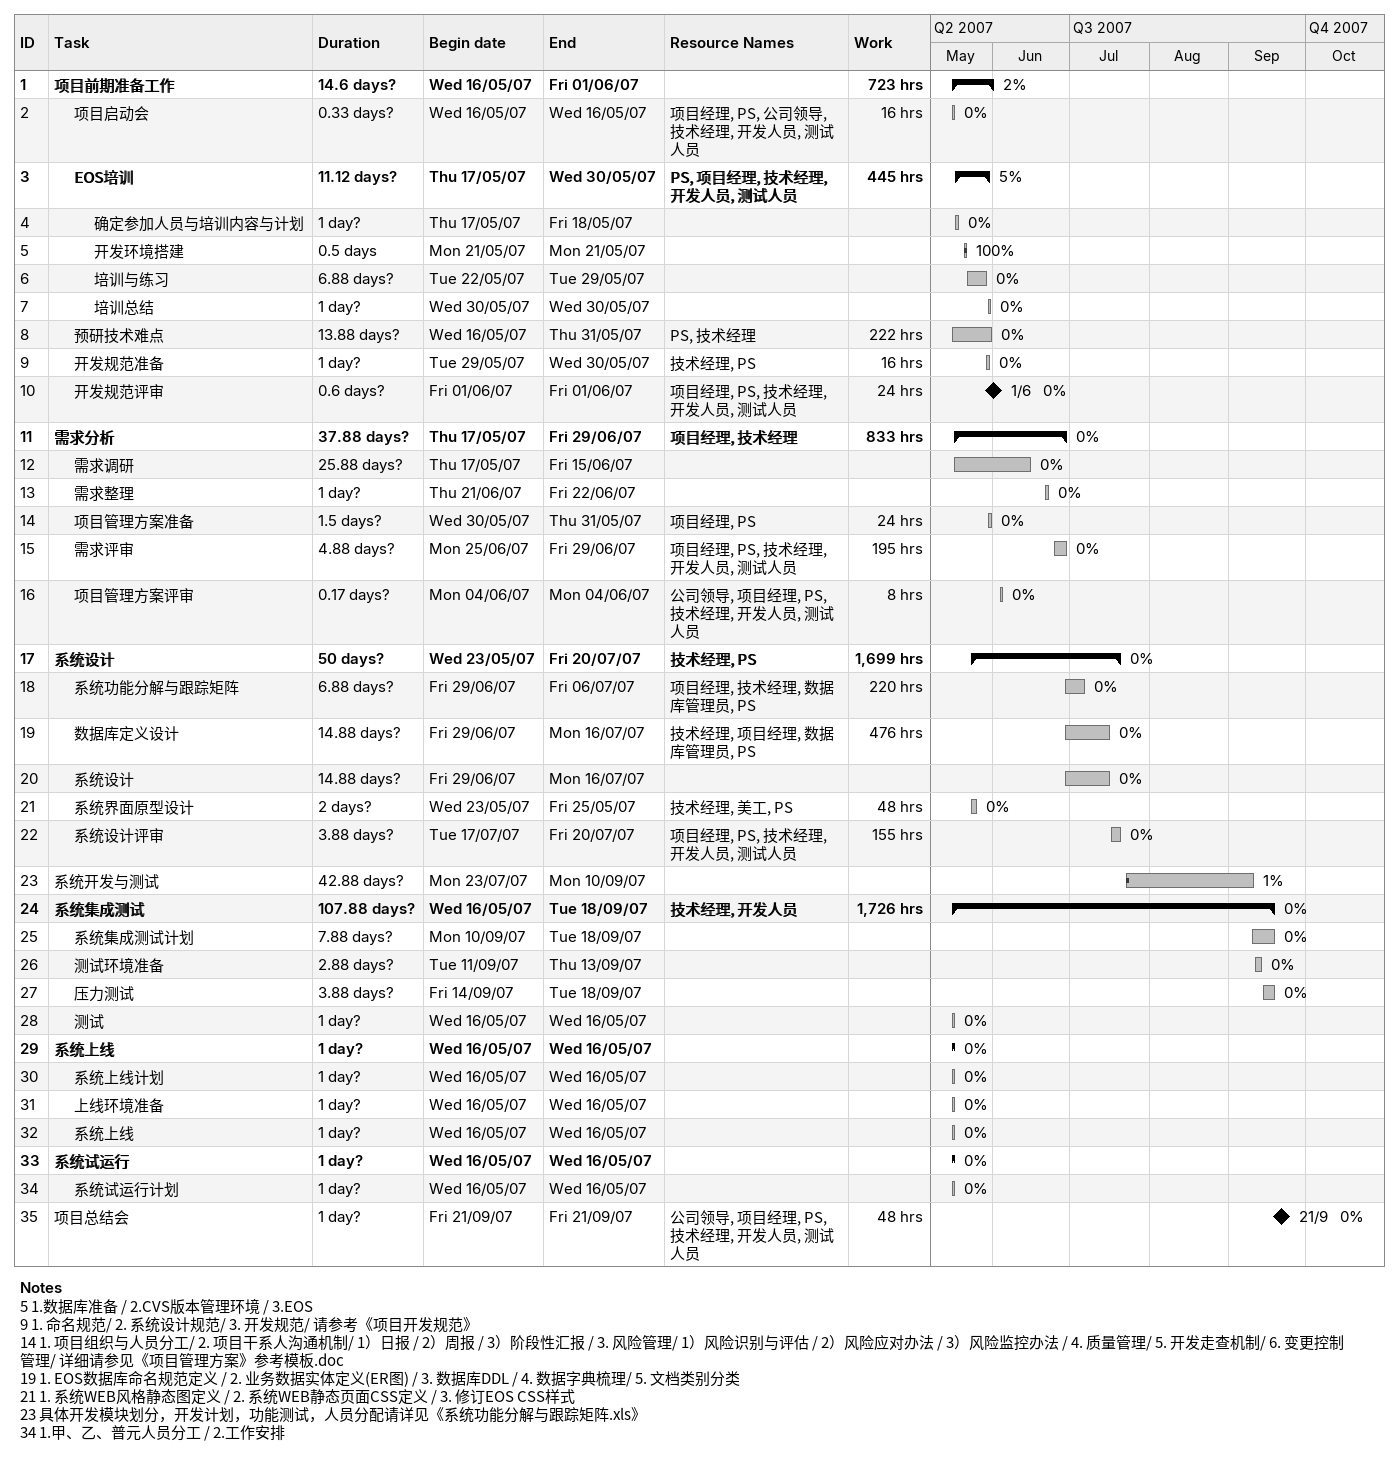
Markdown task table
| ID | Level | Task | Duration | Start | Finish | Resources | % complete | Work (h) |
|---|---|---|---|---|---|---|---|---|
| 1 | 1 | **项目前期准备工作** | 14.6d? | 2007-05-16 | 2007-06-01 |  | 2 | 723 |
| 2 | 2 | 项目启动会 | 0.33d? | 2007-05-16 | 2007-05-16 | 项目经理, PS, 公司领导, 技术经理, 开发人员, 测试人员 | 0 | 16 |
| 3 | 2 | **EOS培训** | 11.12d? | 2007-05-17 | 2007-05-30 | PS, 项目经理, 技术经理, 开发人员, 测试人员 | 5 | 445 |
| 4 | 3 | 确定参加人员与培训内容与计划 | 1d? | 2007-05-17 | 2007-05-18 |  | 0 |  |
| 5 | 3 | 开发环境搭建 | 0.5d | 2007-05-21 | 2007-05-21 |  | 100 |  |
| 6 | 3 | 培训与练习 | 6.88d? | 2007-05-22 | 2007-05-29 |  | 0 |  |
| 7 | 3 | 培训总结 | 1d? | 2007-05-30 | 2007-05-30 |  | 0 |  |
| 8 | 2 | 预研技术难点 | 13.88d? | 2007-05-16 | 2007-05-31 | PS, 技术经理 | 0 | 222 |
| 9 | 2 | 开发规范准备 | 1d? | 2007-05-29 | 2007-05-30 | 技术经理, PS | 0 | 16 |
| 10 | 2 | 开发规范评审 | 0.6d? | 2007-06-01 | 2007-06-01 | 项目经理, PS, 技术经理, 开发人员, 测试人员 | 0 | 24 |
| 11 | 1 | **需求分析** | 37.88d? | 2007-05-17 | 2007-06-29 | 项目经理, 技术经理 | 0 | 833 |
| 12 | 2 | 需求调研 | 25.88d? | 2007-05-17 | 2007-06-15 |  | 0 |  |
| 13 | 2 | 需求整理 | 1d? | 2007-06-21 | 2007-06-22 |  | 0 |  |
| 14 | 2 | 项目管理方案准备 | 1.5d? | 2007-05-30 | 2007-05-31 | 项目经理, PS | 0 | 24 |
| 15 | 2 | 需求评审 | 4.88d? | 2007-06-25 | 2007-06-29 | 项目经理, PS, 技术经理, 开发人员, 测试人员 | 0 | 195 |
| 16 | 2 | 项目管理方案评审 | 0.17d? | 2007-06-04 | 2007-06-04 | 公司领导, 项目经理, PS, 技术经理, 开发人员, 测试人员 | 0 | 8 |
| 17 | 1 | **系统设计** | 50d? | 2007-05-23 | 2007-07-20 | 技术经理, PS | 0 | 1699 |
| 18 | 2 | 系统功能分解与跟踪矩阵 | 6.88d? | 2007-06-29 | 2007-07-06 | 项目经理, 技术经理, 数据库管理员, PS | 0 | 220 |
| 19 | 2 | 数据库定义设计 | 14.88d? | 2007-06-29 | 2007-07-16 | 技术经理, 项目经理, 数据库管理员, PS | 0 | 476 |
| 20 | 2 | 系统设计 | 14.88d? | 2007-06-29 | 2007-07-16 |  | 0 |  |
| 21 | 2 | 系统界面原型设计 | 2d? | 2007-05-23 | 2007-05-25 | 技术经理, 美工, PS | 0 | 48 |
| 22 | 2 | 系统设计评审 | 3.88d? | 2007-07-17 | 2007-07-20 | 项目经理, PS, 技术经理, 开发人员, 测试人员 | 0 | 155 |
| 23 | 1 | 系统开发与测试 | 42.88d? | 2007-07-23 | 2007-09-10 |  | 1 |  |
| 24 | 1 | **系统集成测试** | 107.88d? | 2007-05-16 | 2007-09-18 | 技术经理, 开发人员 | 0 | 1726 |
| 25 | 2 | 系统集成测试计划 | 7.88d? | 2007-09-10 | 2007-09-18 |  | 0 |  |
| 26 | 2 | 测试环境准备 | 2.88d? | 2007-09-11 | 2007-09-13 |  | 0 |  |
| 27 | 2 | 压力测试 | 3.88d? | 2007-09-14 | 2007-09-18 |  | 0 |  |
| 28 | 2 | 测试 | 1d? | 2007-05-16 | 2007-05-16 |  | 0 |  |
| 29 | 1 | **系统上线** | 1d? | 2007-05-16 | 2007-05-16 |  | 0 |  |
| 30 | 2 | 系统上线计划 | 1d? | 2007-05-16 | 2007-05-16 |  | 0 |  |
| 31 | 2 | 上线环境准备 | 1d? | 2007-05-16 | 2007-05-16 |  | 0 |  |
| 32 | 2 | 系统上线 | 1d? | 2007-05-16 | 2007-05-16 |  | 0 |  |
| 33 | 1 | **系统试运行** | 1d? | 2007-05-16 | 2007-05-16 |  | 0 |  |
| 34 | 2 | 系统试运行计划 | 1d? | 2007-05-16 | 2007-05-16 |  | 0 |  |
| 35 | 1 | 项目总结会 | 1d? | 2007-09-21 | 2007-09-21 | 公司领导, 项目经理, PS, 技术经理, 开发人员, 测试人员 | 0 | 48 |

Notes
- 5: 1.数据库准备 / 2.CVS版本管理环境 / 3.EOS
- 9: 1. 命名规范 / 2. 系统设计规范 / 3. 开发规范 / 请参考《项目开发规范》
- 14: 1. 项目组织与人员分工 / 2. 项目干系人沟通机制 / 1）日报 / 2）周报 / 3）阶段性汇报 / 3. 风险管理 / 1）风险识别与评估 / 2）风险应对办法 / 3）风险监控办法 / 4. 质量管理 / 5. 开发走查机制 / 6. 变更控制管理 / 详细请参见《项目管理方案》参考模板.doc
- 19: 1. EOS数据库命名规范定义 / 2. 业务数据实体定义(ER图) / 3. 数据库DDL / 4. 数据字典梳理 / 5. 文档类别分类
- 21: 1. 系统WEB风格静态图定义 / 2. 系统WEB静态页面CSS定义 / 3. 修订EOS CSS样式
- 23: 具体开发模块划分，开发计划，功能测试，人员分配请详见《系统功能分解与跟踪矩阵.xls》
- 34: 1.甲、乙、普元人员分工 / 2.工作安排
